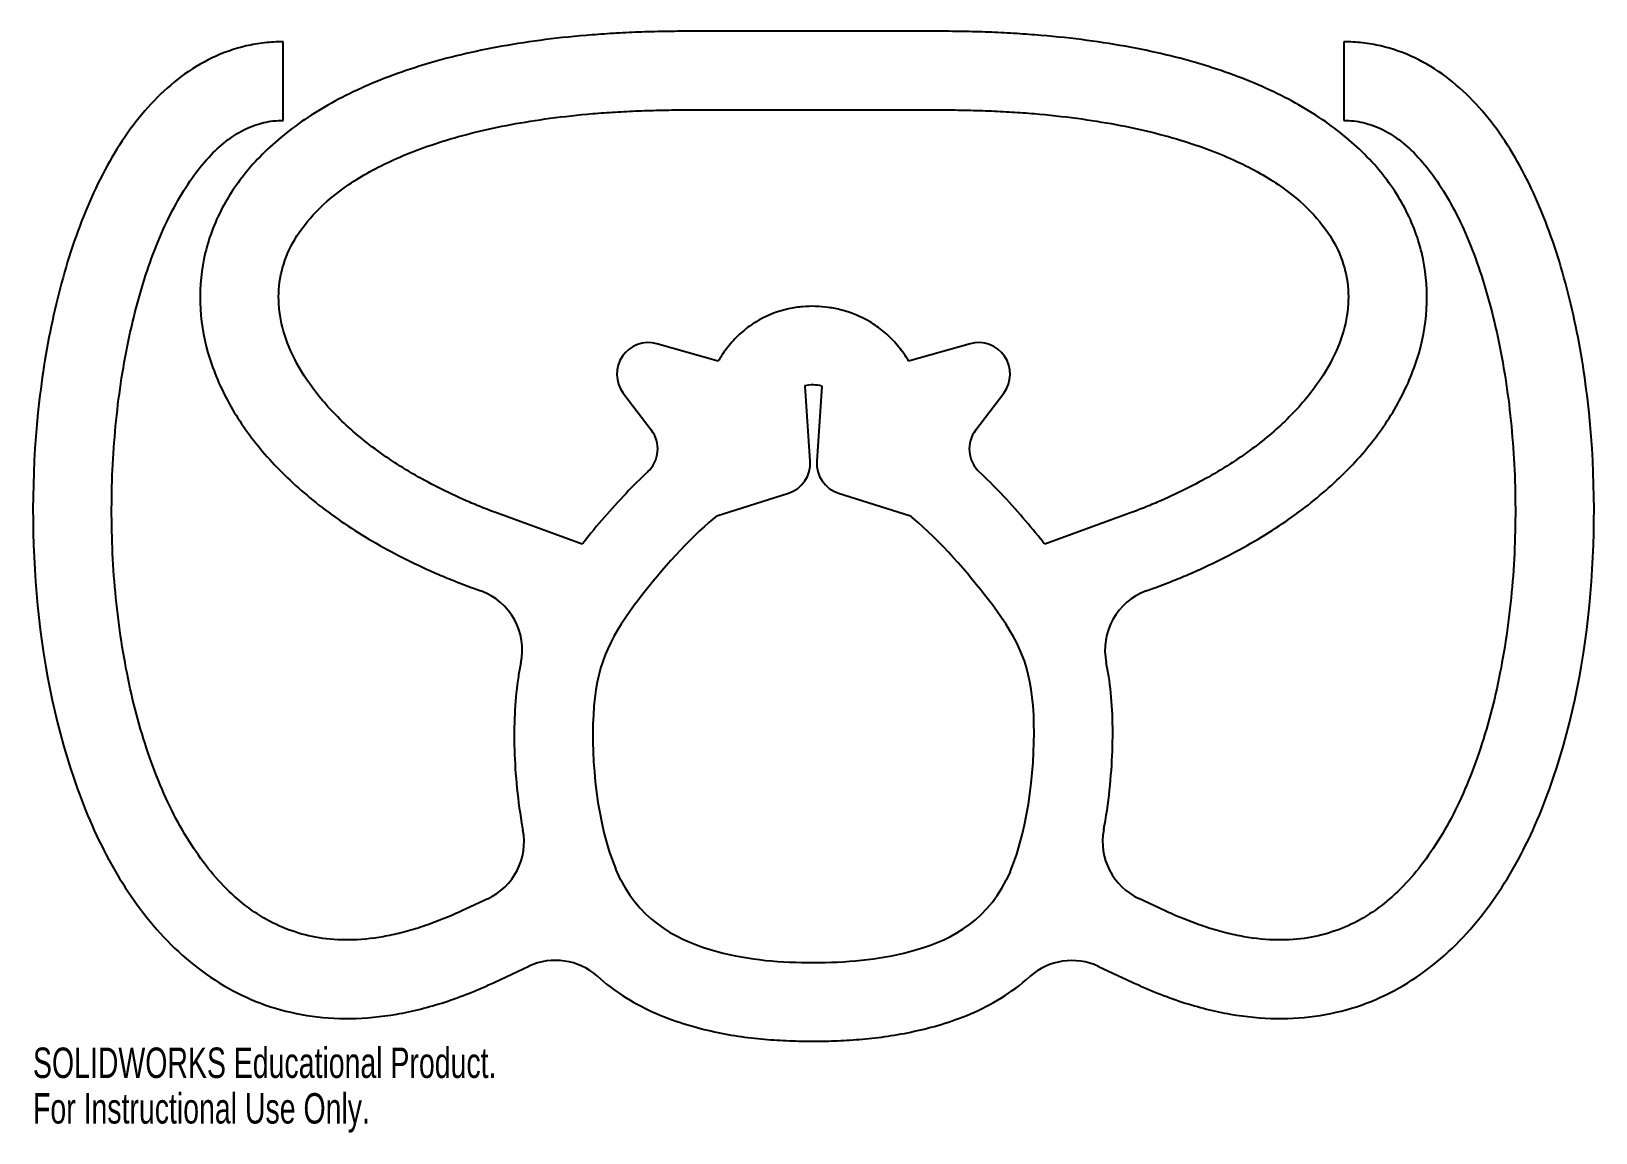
# Model space of a CAD drawing. Header units: millimetres. Extents: x -124 to 124, y -66 to 109.
import ezdxf

# ---------------------------------------------------------------- set-up
doc = ezdxf.new("R2010")
doc.units = ezdxf.units.MM
doc.styles.add('SLDTEXTSTYLE0', font='TXT', dxfattribs={"width": 0.7})

msp = doc.modelspace()

# ---------------------------------------------------------------- linework, layer by layer
at = {"color": 7, "linetype": 'Continuous', "lineweight": 25}
for p, q in [((-84.33, 94.57), (-84.33, 107.07)), ((20, 108.75), (-20, 108.75)), ((84.33, 107.07), (84.33, 94.57)), ((-20, 96.25), (20, 96.25)), ((-15.13, 56.26), (-24.89, 59.05)), ((24.89, 59.05), (15.12, 56.26)), ((-1.3, 52.32), (-1.43, 52.36)), ((-0.51, 40.38), (-1.3, 52.32)), ((1.3, 52.32), (0.51, 40.38)), ((-30.24, 51.21), (-25.79, 45.35)), ((25.79, 45.34), (30.24, 51.21)), ((-15.39, 31.69), (-3.99, 35.28)), ((3.99, 35.28), (15.41, 31.68)), ((-36.77, 27.18), (-49.79, 31.92)), ((49.79, 31.92), (36.76, 27.18)), ((-54.07, 20.18), (-52.88, 19.74)), ((52.91, 19.76), (54.07, 20.18)), ((-27.97, 18.12), (-28.44, 17.5)), ((-30.63, -26.25), (-31.43, -24.53)), ((31.24, -24.94), (30.62, -26.25)), ((-51.78, -29.22), (-55.92, -31.15)), ((55.92, -31.15), (51.74, -29.2)), ((-50.64, -42.48), (-45.24, -39.96)), ((45.3, -39.99), (50.64, -42.48))]:
    msp.add_line(p, q, dxfattribs=at)
for centre, radius, start, end in [((-26.26, 54.24), 5, 74.0856, 217.2157), ((26.26, 54.24), 5, 322.7843, 105.9144), ((-29.77, 42.33), 5, 312.9465, 37.2157), ((29.77, 42.32), 5, 142.7843, 226.9025), ((-5.5, 40.05), 5, 287.5064, 3.795), ((5.5, 40.05), 5, 176.205, 252.4936), ((-56.3, 10.35), 10, 347.927, 70), ((56.33, 10.36), 10, 110, 191.9397), ((-56.01, -20.16), 10, 295, 10.7631), ((55.96, -20.13), 10, 169.2737, 245), ((-41.01, -49.02), 10, 48.3081, 115), ((41.07, -49.05), 10, 65, 131.8348)]:
    msp.add_arc(centre, radius, start, end, dxfattribs=at)
for points, knots in [([(-84.33, 107.07), (-85.32, 107.07), (-87.31, 106.96), (-91.15, 106.3), (-95.71, 104.69), (-100.6, 101.69), (-106.35, 96.54), (-112.2, 88.36), (-117.49, 76.44), (-121.25, 62.89), (-124.3, 43.29), (-124.39, 17.16), (-119.24, -7.72), (-111.52, -24.84), (-103.68, -35.75), (-95.19, -42.65), (-87.18, -46.3), (-80.64, -47.97), (-73.66, -48.47), (-67.54, -47.89), (-62.49, -46.81), (-58.62, -45.7), (-55.33, -44.51), (-52.67, -43.4), (-51.31, -42.79), (-50.64, -42.48)], [0, 0, 0, 0, 0.015625, 0.03125, 0.0625, 0.09375, 0.125, 0.1875, 0.25, 0.3125, 0.375, 0.5, 0.625, 0.6875, 0.75, 0.8125, 0.84375, 0.875, 0.90625, 0.9375, 0.953125, 0.96875, 0.984375, 0.992188, 1, 1, 1, 1]), ([(-20, 108.75), (-21.41, 108.75), (-24.25, 108.72), (-28.34, 108.6), (-32.32, 108.39), (-37.46, 108.01), (-43.57, 107.35), (-50.44, 106.26), (-56.83, 104.88), (-64.73, 102.68), (-73.46, 99.27), (-82.16, 94.19), (-89.06, 88.15), (-94.08, 81.22), (-97.05, 73.57), (-97.86, 65.56), (-96.58, 57.58), (-93.41, 49.91), (-88.55, 42.7), (-82.13, 36.03), (-75.55, 30.97), (-69.59, 27.28), (-64.77, 24.69), (-60.47, 22.71), (-56.87, 21.23), (-55, 20.52), (-54.07, 20.18)], [0, 0, 0, 0, 0.015625, 0.03125, 0.046875, 0.0625, 0.09375, 0.125, 0.15625, 0.1875, 0.25, 0.3125, 0.375, 0.4375, 0.5, 0.5625, 0.625, 0.6875, 0.75, 0.8125, 0.875, 0.90625, 0.9375, 0.96875, 0.984375, 1, 1, 1, 1]), ([(54.07, 20.18), (55, 20.52), (56.87, 21.23), (60.47, 22.71), (64.77, 24.69), (69.59, 27.28), (75.55, 30.97), (82.13, 36.03), (88.55, 42.7), (93.41, 49.91), (96.58, 57.58), (97.86, 65.56), (97.05, 73.57), (94.08, 81.22), (89.06, 88.15), (82.16, 94.19), (73.46, 99.27), (64.73, 102.68), (56.83, 104.88), (50.44, 106.26), (43.57, 107.35), (37.46, 108.01), (32.32, 108.39), (28.34, 108.6), (24.25, 108.72), (21.41, 108.75), (20, 108.75)], [0, 0, 0, 0, 0.015625, 0.03125, 0.0625, 0.09375, 0.125, 0.1875, 0.25, 0.3125, 0.375, 0.4375, 0.5, 0.5625, 0.625, 0.6875, 0.75, 0.8125, 0.84375, 0.875, 0.90625, 0.9375, 0.953125, 0.96875, 0.984375, 1, 1, 1, 1]), ([(50.64, -42.48), (51.31, -42.79), (52.67, -43.4), (55.33, -44.51), (58.62, -45.7), (62.49, -46.81), (67.54, -47.89), (73.66, -48.47), (80.64, -47.97), (87.18, -46.3), (95.19, -42.65), (103.68, -35.75), (111.52, -24.84), (119.24, -7.72), (124.39, 17.16), (124.3, 43.29), (121.25, 62.89), (117.49, 76.44), (112.2, 88.36), (106.35, 96.54), (100.6, 101.69), (95.71, 104.69), (91.15, 106.3), (87.31, 106.96), (85.32, 107.07), (84.33, 107.07)], [0, 0, 0, 0, 0.007812, 0.015625, 0.03125, 0.046875, 0.0625, 0.09375, 0.125, 0.15625, 0.1875, 0.25, 0.3125, 0.375, 0.5, 0.625, 0.6875, 0.75, 0.8125, 0.875, 0.90625, 0.9375, 0.96875, 0.984375, 1, 1, 1, 1]), ([(-55.92, -31.15), (-56.49, -31.41), (-57.63, -31.93), (-59.83, -32.84), (-62.5, -33.8), (-65.55, -34.68), (-69.41, -35.5), (-73.86, -35.92), (-78.66, -35.56), (-83, -34.45), (-88.34, -32.02), (-94.35, -27.22), (-100.54, -18.69), (-105.48, -7.82), (-109.03, 4.81), (-111.14, 18.56), (-111.81, 32.81), (-111.08, 46.93), (-109, 60.31), (-105.65, 72.32), (-101.18, 82.29), (-96.75, 88.36), (-93.04, 91.65), (-90.23, 93.34), (-87.87, 94.17), (-85.9, 94.51), (-84.85, 94.57), (-84.33, 94.57)], [0, 0, 0, 0, 0.007812, 0.015625, 0.03125, 0.046875, 0.0625, 0.09375, 0.125, 0.15625, 0.1875, 0.25, 0.3125, 0.375, 0.4375, 0.5, 0.5625, 0.625, 0.6875, 0.75, 0.8125, 0.875, 0.90625, 0.9375, 0.96875, 0.984375, 1, 1, 1, 1]), ([(-49.79, 31.92), (-50.62, 32.22), (-52.28, 32.85), (-55.44, 34.16), (-59.2, 35.89), (-63.35, 38.12), (-68.4, 41.25), (-73.82, 45.43), (-78.84, 50.67), (-82.37, 55.95), (-84.47, 61.1), (-85.23, 65.97), (-84.75, 70.59), (-83.02, 75.1), (-79.83, 79.56), (-74.92, 83.91), (-68.11, 87.92), (-60.76, 90.8), (-53.85, 92.73), (-48.15, 93.96), (-41.93, 94.95), (-36.31, 95.57), (-31.54, 95.92), (-27.84, 96.11), (-24.64, 96.2), (-22.01, 96.24), (-20.67, 96.25), (-20, 96.25)], [0, 0, 0, 0, 0.015625, 0.03125, 0.0625, 0.09375, 0.125, 0.1875, 0.25, 0.3125, 0.375, 0.4375, 0.5, 0.5625, 0.625, 0.6875, 0.75, 0.8125, 0.84375, 0.875, 0.90625, 0.9375, 0.953125, 0.96875, 0.984375, 0.992188, 1, 1, 1, 1]), ([(20, 96.25), (20.67, 96.25), (22.01, 96.24), (24.64, 96.2), (27.84, 96.11), (31.54, 95.92), (36.31, 95.57), (41.93, 94.95), (48.15, 93.96), (53.85, 92.73), (60.76, 90.8), (68.11, 87.92), (74.92, 83.91), (79.83, 79.56), (83.02, 75.1), (84.75, 70.59), (85.23, 65.97), (84.47, 61.1), (82.37, 55.95), (78.84, 50.67), (73.82, 45.43), (68.4, 41.25), (63.35, 38.12), (59.2, 35.89), (55.44, 34.16), (52.28, 32.85), (50.62, 32.22), (49.79, 31.92)], [0, 0, 0, 0, 0.007812, 0.015625, 0.03125, 0.046875, 0.0625, 0.09375, 0.125, 0.15625, 0.1875, 0.25, 0.3125, 0.375, 0.4375, 0.5, 0.5625, 0.625, 0.6875, 0.75, 0.8125, 0.875, 0.90625, 0.9375, 0.96875, 0.984375, 1, 1, 1, 1]), ([(84.33, 94.57), (84.85, 94.57), (85.9, 94.51), (87.87, 94.17), (90.23, 93.34), (93.04, 91.65), (96.75, 88.36), (101.18, 82.29), (105.65, 72.32), (109, 60.31), (111.08, 46.93), (111.81, 32.81), (111.14, 18.56), (109.03, 4.81), (105.48, -7.82), (100.54, -18.69), (94.35, -27.22), (88.34, -32.02), (83, -34.45), (78.66, -35.56), (73.86, -35.92), (69.41, -35.5), (65.55, -34.68), (62.5, -33.8), (59.83, -32.84), (57.63, -31.93), (56.49, -31.41), (55.92, -31.15)], [0, 0, 0, 0, 0.015625, 0.03125, 0.0625, 0.09375, 0.125, 0.1875, 0.25, 0.3125, 0.375, 0.4375, 0.5, 0.5625, 0.625, 0.6875, 0.75, 0.8125, 0.84375, 0.875, 0.90625, 0.9375, 0.953125, 0.96875, 0.984375, 0.992188, 1, 1, 1, 1]), ([(15.12, 56.26), (15, 56.48), (14.4, 57.48), (13.15, 59.15), (11.18, 61.07), (8.28, 63.1), (5.23, 64.31), (2.35, 64.87), (0.34, 65.03), (-1.7, 64.98), (-4.71, 64.55), (-7.97, 63.38), (-11.02, 61.3), (-13.03, 59.36), (-14.34, 57.61), (-14.97, 56.56), (-15.13, 56.26)], [0.97157593, 0.97157593, 0.97157593, 0.97157593, 0.97265625, 0.9765625, 0.98046875, 0.984375, 0.9921875, 0.99609375, 1, 1.00390625, 1.0078125, 1.015625, 1.01953125, 1.0234375, 1.02734375, 1.02885525, 1.02885525, 1.02885525, 1.02885525]), ([(1.3, 52.32), (0.87, 52.43), (0.43, 52.49), (0, 52.5), (-0.49, 52.51), (-0.97, 52.47), (-1.43, 52.36)], [0.99233893, 0.99233893, 0.99233893, 0.99233893, 1, 1, 1, 1.00854637, 1.00854637, 1.00854637, 1.00854637]), ([(-26.36, 38.67), (-27.56, 37.55), (-29.94, 35.17), (-33.36, 31.4), (-35.58, 28.7), (-36.67, 27.31), (-36.77, 27.18)], [0.1263317, 0.1263317, 0.1263317, 0.1263317, 0.140625, 0.15625, 0.171875, 0.17348323, 0.17348323, 0.17348323, 0.17348323]), ([(36.76, 27.18), (36.66, 27.31), (35.57, 28.69), (33.36, 31.37), (29.95, 35.14), (27.56, 37.54), (26.35, 38.67)], [0.82645611, 0.82645611, 0.82645611, 0.82645611, 0.828125, 0.84375, 0.859375, 0.87386516, 0.87386516, 0.87386516, 0.87386516]), ([(-15.39, 31.69), (-15.8, 31.34), (-20.31, 27.49), (-24.88, 22.22), (-27.97, 18.12)], [0.11448451, 0.11448451, 0.11448451, 0.11448451, 0.12048177, 0.17995043, 0.17995043, 0.17995043, 0.17995043]), ([(31.24, -24.94), (34.33, -17.81), (36.47, 4.22), (31.09, 14.93), (20.55, 27.26), (15.81, 31.34), (15.41, 31.68)], [0.6574876, 0.6574876, 0.6574876, 0.6574876, 0.7338654, 0.8170163, 0.8795182, 0.885389, 0.885389, 0.885389, 0.885389]), ([(-28.44, 17.5), (-32.6, 11.87), (-36.4, 3.98), (-34.45, -17.4), (-31.43, -24.53)], [0.1829837, 0.1829837, 0.1829837, 0.1829837, 0.2661346, 0.3427122, 0.3427122, 0.3427122, 0.3427122]), ([(-46.52, 8.26), (-46.67, 7.55), (-47.12, 5.14), (-47.54, 0.92), (-47.64, -4.73), (-47.3, -10.82), (-46.71, -15.41), (-46.26, -17.91), (-46.19, -18.29)], [0.24345042, 0.24345042, 0.24345042, 0.24345042, 0.25, 0.265625, 0.28125, 0.296875, 0.3125, 0.31530065, 0.31530065, 0.31530065, 0.31530065]), ([(46.14, -18.27), (46.18, -18.04), (46.62, -15.64), (47.23, -11.11), (47.61, -4.9), (47.55, 0.86), (47.14, 5.14), (46.69, 7.58), (46.54, 8.29)], [0.68578012, 0.68578012, 0.68578012, 0.68578012, 0.6875, 0.703125, 0.71875, 0.734375, 0.75, 0.75651002, 0.75651002, 0.75651002, 0.75651002]), ([(-30.63, -26.25), (-27.08, -33.14), (-15.98, -38.59), (0.14, -39.75), (15.89, -38.53), (27.07, -33.33), (30.62, -26.25)], [0.3491034, 0.3491034, 0.3491034, 0.3491034, 0.429416, 0.5, 0.5715978, 0.6526589, 0.6526589, 0.6526589, 0.6526589]), ([(-34.36, -41.56), (-33.07, -42.7), (-30.11, -44.93), (-25.45, -47.41), (-20.67, -49.16), (-16.29, -50.31), (-11.98, -51.12), (-7.82, -51.6), (-3.8, -51.84), (0.02, -51.9), (3.81, -51.83), (7.77, -51.59), (11.83, -51.12), (16.02, -50.36), (20.24, -49.29), (24.93, -47.67), (29.77, -45.23), (32.94, -42.91), (34.4, -41.6)], [0.3777388, 0.3777388, 0.3777388, 0.3777388, 0.390625, 0.40625, 0.421875, 0.4375, 0.453125, 0.46875, 0.484375, 0.5, 0.515625, 0.53125, 0.546875, 0.5625, 0.578125, 0.59375, 0.609375, 0.6239631, 0.6239631, 0.6239631, 0.6239631])]:
    msp.add_open_spline(points, degree=3, knots=knots, dxfattribs=at)

# ---------------------------------------------------------------- texts
at = {"color": 7, "linetype": 'Continuous', "char_height": 4.8336, "attachment_point": 1, "style": 'SLDTEXTSTYLE0'}
for s, insert in [('SOLIDWORKS Educational Product.', (-124.08, -52.89)), ('For Instructional Use Only.', (-124.08, -60.14))]:
    msp.add_mtext(s, dxfattribs=dict(at, insert=insert))

doc.saveas('drawing.dxf')
